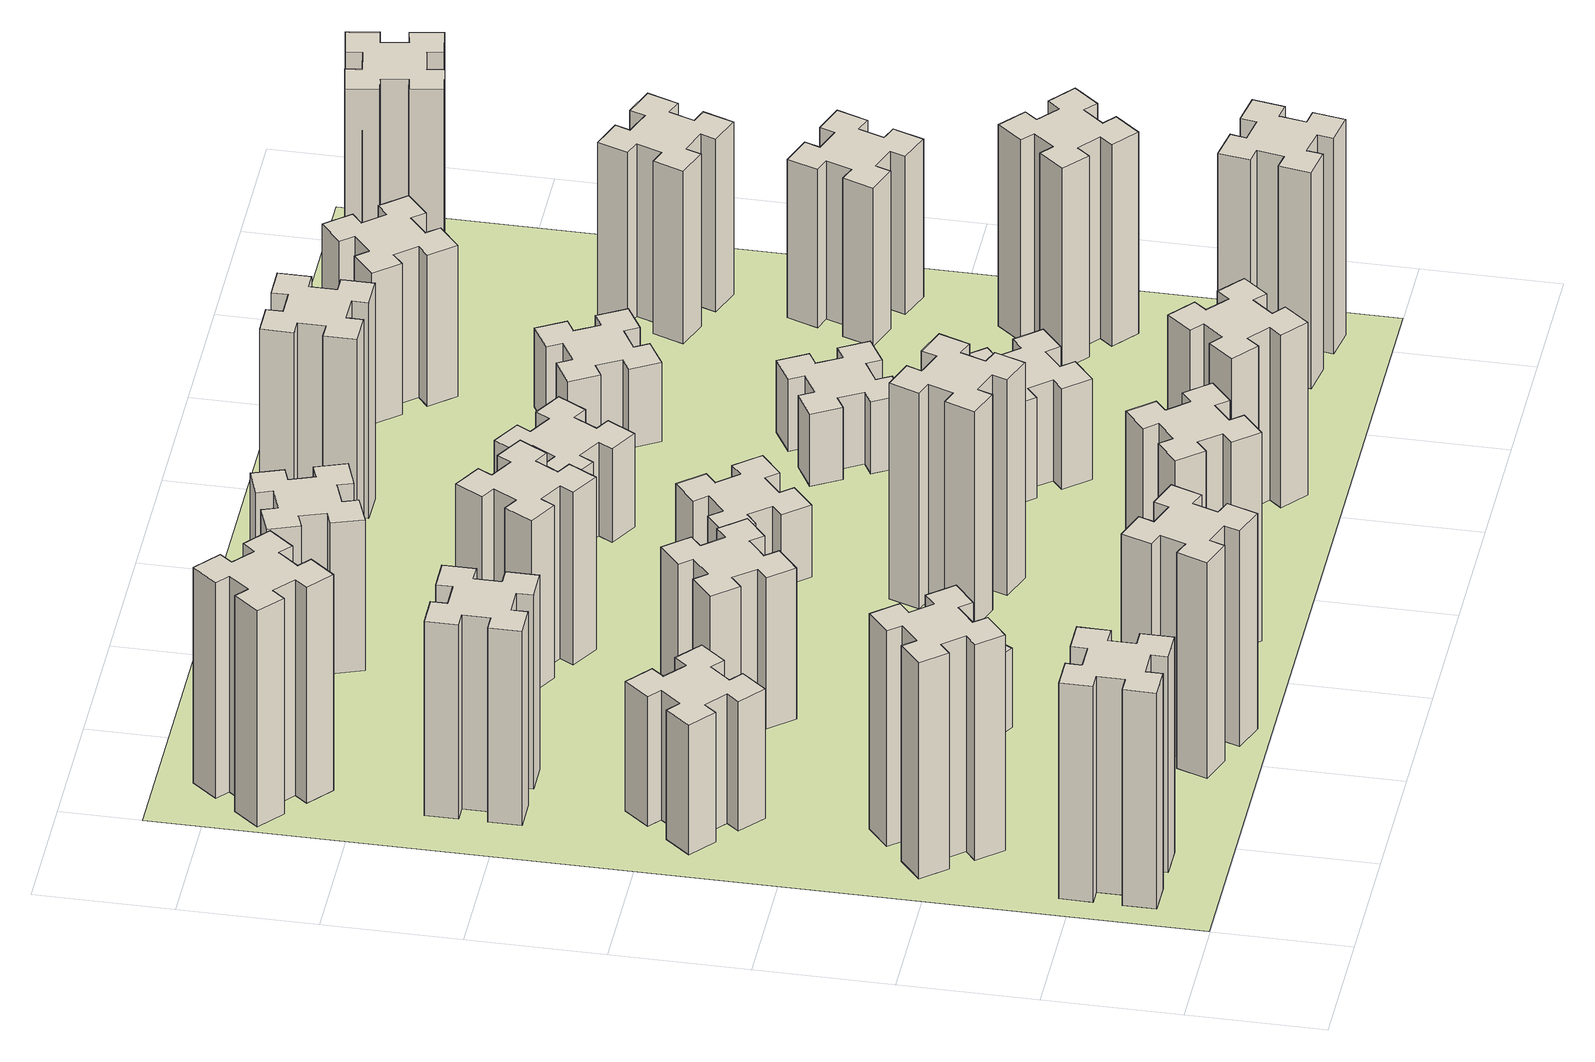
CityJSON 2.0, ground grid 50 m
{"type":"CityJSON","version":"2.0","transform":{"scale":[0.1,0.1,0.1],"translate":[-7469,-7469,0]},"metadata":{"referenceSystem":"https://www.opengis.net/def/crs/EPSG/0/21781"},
"CityObjects":{
"building1":{"type":"Building","attributes":{"class":"1000","function":"1000","usage":"1000","yearOfConstruction":2016,"roofType":"1000","measuredHeight":90,"storeysAboveGround":30,"storeysBelowGround":0},"geometry":[{"type":"Solid","lod":"1","boundaries":[[[[0,1,2,3,4,5,6,7,8,9,10,11,12,13,14,15,16,17,18,19]],[[17,16,20,21]],[[16,15,22,20]],[[15,14,23,22]],[[14,13,24,23]],[[13,12,25,24]],[[12,11,26,25]],[[11,10,27,26]],[[10,9,28,27]],[[9,8,29,28]],[[8,7,30,29]],[[7,6,31,30]],[[6,5,32,31]],[[5,4,33,32]],[[4,3,34,33]],[[3,2,35,34]],[[2,1,36,35]],[[1,0,37,36]],[[0,19,38,37]],[[19,18,39,38]],[[18,17,21,39]],[[24,25,26,27,28,29,30,31,32,33,34,35,36,37,38,39,21,20,22,23]]]]}]},
"building2":{"type":"Building","attributes":{"class":"1000","function":"1000","usage":"1000","yearOfConstruction":2016,"roofType":"1000","measuredHeight":90,"storeysAboveGround":30,"storeysBelowGround":0},"geometry":[{"type":"Solid","lod":"1","boundaries":[[[[40,41,42,43,44,45,46,47,48,49,50,51,52,53,54,55,56,57,58,59]],[[57,56,60,61]],[[56,55,62,60]],[[55,54,63,62]],[[54,53,64,63]],[[53,52,65,64]],[[52,51,66,65]],[[51,50,67,66]],[[50,49,68,67]],[[49,48,69,68]],[[48,47,70,69]],[[47,46,71,70]],[[46,45,72,71]],[[45,44,73,72]],[[44,43,74,73]],[[43,42,75,74]],[[42,41,76,75]],[[41,40,77,76]],[[40,59,78,77]],[[59,58,79,78]],[[58,57,61,79]],[[64,65,66,67,68,69,70,71,72,73,74,75,76,77,78,79,61,60,62,63]]]]}]},
"building3":{"type":"Building","attributes":{"class":"1000","function":"1000","usage":"1000","yearOfConstruction":2016,"roofType":"1000","measuredHeight":54,"storeysAboveGround":30,"storeysBelowGround":0},"geometry":[{"type":"Solid","lod":"1","boundaries":[[[[80,81,82,83,84,85,86,87,88,89,90,91,92,93,94,95,96,97,98,99]],[[97,96,100,101]],[[96,95,102,100]],[[95,94,103,102]],[[94,93,104,103]],[[93,92,105,104]],[[92,91,106,105]],[[91,90,107,106]],[[90,89,108,107]],[[89,88,109,108]],[[88,87,110,109]],[[87,86,111,110]],[[86,85,112,111]],[[85,84,113,112]],[[84,83,114,113]],[[83,82,115,114]],[[82,81,116,115]],[[81,80,117,116]],[[80,99,118,117]],[[99,98,119,118]],[[98,97,101,119]],[[104,105,106,107,108,109,110,111,112,113,114,115,116,117,118,119,101,100,102,103]]]]}]},
"building4":{"type":"Building","attributes":{"class":"1000","function":"1000","usage":"1000","yearOfConstruction":2016,"roofType":"1000","measuredHeight":81,"storeysAboveGround":30,"storeysBelowGround":0},"geometry":[{"type":"Solid","lod":"1","boundaries":[[[[120,121,122,123,124,125,126,127,128,129,130,131,132,133,134,135,136,137,138,139]],[[137,136,140,141]],[[136,135,142,140]],[[135,134,143,142]],[[134,133,144,143]],[[133,132,145,144]],[[132,131,146,145]],[[131,130,147,146]],[[130,129,148,147]],[[129,128,149,148]],[[128,127,150,149]],[[127,126,151,150]],[[126,125,152,151]],[[125,124,153,152]],[[124,123,154,153]],[[123,122,155,154]],[[122,121,156,155]],[[121,120,157,156]],[[120,139,158,157]],[[139,138,159,158]],[[138,137,141,159]],[[144,145,146,147,148,149,150,151,152,153,154,155,156,157,158,159,141,140,142,143]]]]}]},
"building5":{"type":"Building","attributes":{"class":"1000","function":"1000","usage":"1000","yearOfConstruction":2016,"roofType":"1000","measuredHeight":90,"storeysAboveGround":30,"storeysBelowGround":0},"geometry":[{"type":"Solid","lod":"1","boundaries":[[[[160,161,162,163,164,165,166,167,168,169,170,171,172,173,174,175,176,177,178,179]],[[177,176,180,181]],[[176,175,182,180]],[[175,174,183,182]],[[174,173,184,183]],[[173,172,185,184]],[[172,171,186,185]],[[171,170,187,186]],[[170,169,188,187]],[[169,168,189,188]],[[168,167,190,189]],[[167,166,191,190]],[[166,165,192,191]],[[165,164,193,192]],[[164,163,194,193]],[[163,162,195,194]],[[162,161,196,195]],[[161,160,197,196]],[[160,179,198,197]],[[179,178,199,198]],[[178,177,181,199]],[[184,185,186,187,188,189,190,191,192,193,194,195,196,197,198,199,181,180,182,183]]]]}]},
"building6":{"type":"Building","attributes":{"class":"1000","function":"1000","usage":"1000","yearOfConstruction":2016,"roofType":"1000","measuredHeight":90,"storeysAboveGround":30,"storeysBelowGround":0},"geometry":[{"type":"Solid","lod":"1","boundaries":[[[[200,201,202,203,204,205,206,207,208,209,210,211,212,213,214,215,216,217,218,219]],[[217,216,220,221]],[[216,215,222,220]],[[215,214,223,222]],[[214,213,224,223]],[[213,212,225,224]],[[212,211,226,225]],[[211,210,227,226]],[[210,209,228,227]],[[209,208,229,228]],[[208,207,230,229]],[[207,206,231,230]],[[206,205,232,231]],[[205,204,233,232]],[[204,203,234,233]],[[203,202,235,234]],[[202,201,236,235]],[[201,200,237,236]],[[200,219,238,237]],[[219,218,239,238]],[[218,217,221,239]],[[224,225,226,227,228,229,230,231,232,233,234,235,236,237,238,239,221,220,222,223]]]]}]},
"building7":{"type":"Building","attributes":{"class":"1000","function":"1000","usage":"1000","yearOfConstruction":2016,"roofType":"1000","measuredHeight":33,"storeysAboveGround":30,"storeysBelowGround":0},"geometry":[{"type":"Solid","lod":"1","boundaries":[[[[240,241,242,243,244,245,246,247,248,249,250,251,252,253,254,255,256,257,258,259]],[[257,256,260,261]],[[256,255,262,260]],[[255,254,263,262]],[[254,253,264,263]],[[253,252,265,264]],[[252,251,266,265]],[[251,250,267,266]],[[250,249,268,267]],[[249,248,269,268]],[[248,247,270,269]],[[247,246,271,270]],[[246,245,272,271]],[[245,244,273,272]],[[244,243,274,273]],[[243,242,275,274]],[[242,241,276,275]],[[241,240,277,276]],[[240,259,278,277]],[[259,258,279,278]],[[258,257,261,279]],[[264,265,266,267,268,269,270,271,272,273,274,275,276,277,278,279,261,260,262,263]]]]}]},
"building8":{"type":"Building","attributes":{"class":"1000","function":"1000","usage":"1000","yearOfConstruction":2016,"roofType":"1000","measuredHeight":63,"storeysAboveGround":30,"storeysBelowGround":0},"geometry":[{"type":"Solid","lod":"1","boundaries":[[[[280,281,282,283,284,285,286,287,288,289,290,291,292,293,294,295,296,297,298,299]],[[297,296,300,301]],[[296,295,302,300]],[[295,294,303,302]],[[294,293,304,303]],[[293,292,305,304]],[[292,291,306,305]],[[291,290,307,306]],[[290,289,308,307]],[[289,288,309,308]],[[288,287,310,309]],[[287,286,311,310]],[[286,285,312,311]],[[285,284,313,312]],[[284,283,314,313]],[[283,282,315,314]],[[282,281,316,315]],[[281,280,317,316]],[[280,299,318,317]],[[299,298,319,318]],[[298,297,301,319]],[[304,305,306,307,308,309,310,311,312,313,314,315,316,317,318,319,301,300,302,303]]]]}]},
"building9":{"type":"Building","attributes":{"class":"1000","function":"1000","usage":"1000","yearOfConstruction":2016,"roofType":"1000","measuredHeight":87,"storeysAboveGround":30,"storeysBelowGround":0},"geometry":[{"type":"Solid","lod":"1","boundaries":[[[[320,321,322,323,324,325,326,327,328,329,330,331,332,333,334,335,336,337,338,339]],[[337,336,340,341]],[[336,335,342,340]],[[335,334,343,342]],[[334,333,344,343]],[[333,332,345,344]],[[332,331,346,345]],[[331,330,347,346]],[[330,329,348,347]],[[329,328,349,348]],[[328,327,350,349]],[[327,326,351,350]],[[326,325,352,351]],[[325,324,353,352]],[[324,323,354,353]],[[323,322,355,354]],[[322,321,356,355]],[[321,320,357,356]],[[320,339,358,357]],[[339,338,359,358]],[[338,337,341,359]],[[344,345,346,347,348,349,350,351,352,353,354,355,356,357,358,359,341,340,342,343]]]]}]},
"building10":{"type":"Building","attributes":{"class":"1000","function":"1000","usage":"1000","yearOfConstruction":2016,"roofType":"1000","measuredHeight":72,"storeysAboveGround":30,"storeysBelowGround":0},"geometry":[{"type":"Solid","lod":"1","boundaries":[[[[360,361,362,363,364,365,366,367,368,369,370,371,372,373,374,375,376,377,378,379]],[[377,376,380,381]],[[376,375,382,380]],[[375,374,383,382]],[[374,373,384,383]],[[373,372,385,384]],[[372,371,386,385]],[[371,370,387,386]],[[370,369,388,387]],[[369,368,389,388]],[[368,367,390,389]],[[367,366,391,390]],[[366,365,392,391]],[[365,364,393,392]],[[364,363,394,393]],[[363,362,395,394]],[[362,361,396,395]],[[361,360,397,396]],[[360,379,398,397]],[[379,378,399,398]],[[378,377,381,399]],[[384,385,386,387,388,389,390,391,392,393,394,395,396,397,398,399,381,380,382,383]]]]}]},
"building11":{"type":"Building","attributes":{"class":"1000","function":"1000","usage":"1000","yearOfConstruction":2016,"roofType":"1000","measuredHeight":63,"storeysAboveGround":30,"storeysBelowGround":0},"geometry":[{"type":"Solid","lod":"1","boundaries":[[[[400,401,402,403,404,405,406,407,408,409,410,411,412,413,414,415,416,417,418,419]],[[417,416,420,421]],[[416,415,422,420]],[[415,414,423,422]],[[414,413,424,423]],[[413,412,425,424]],[[412,411,426,425]],[[411,410,427,426]],[[410,409,428,427]],[[409,408,429,428]],[[408,407,430,429]],[[407,406,431,430]],[[406,405,432,431]],[[405,404,433,432]],[[404,403,434,433]],[[403,402,435,434]],[[402,401,436,435]],[[401,400,437,436]],[[400,419,438,437]],[[419,418,439,438]],[[418,417,421,439]],[[424,425,426,427,428,429,430,431,432,433,434,435,436,437,438,439,421,420,422,423]]]]}]},
"building12":{"type":"Building","attributes":{"class":"1000","function":"1000","usage":"1000","yearOfConstruction":2016,"roofType":"1000","measuredHeight":90,"storeysAboveGround":30,"storeysBelowGround":0},"geometry":[{"type":"Solid","lod":"1","boundaries":[[[[440,441,442,443,444,445,446,447,448,449,450,451,452,453,454,455,456,457,458,459]],[[457,456,460,461]],[[456,455,462,460]],[[455,454,463,462]],[[454,453,464,463]],[[453,452,465,464]],[[452,451,466,465]],[[451,450,467,466]],[[450,449,468,467]],[[449,448,469,468]],[[448,447,470,469]],[[447,446,471,470]],[[446,445,472,471]],[[445,444,473,472]],[[444,443,474,473]],[[443,442,475,474]],[[442,441,476,475]],[[441,440,477,476]],[[440,459,478,477]],[[459,458,479,478]],[[458,457,461,479]],[[464,465,466,467,468,469,470,471,472,473,474,475,476,477,478,479,461,460,462,463]]]]}]},
"building13":{"type":"Building","attributes":{"class":"1000","function":"1000","usage":"1000","yearOfConstruction":2016,"roofType":"1000","measuredHeight":30,"storeysAboveGround":30,"storeysBelowGround":0},"geometry":[{"type":"Solid","lod":"1","boundaries":[[[[480,481,482,483,484,485,486,487,488,489,490,491,492,493,494,495,496,497,498,499]],[[497,496,500,501]],[[496,495,502,500]],[[495,494,503,502]],[[494,493,504,503]],[[493,492,505,504]],[[492,491,506,505]],[[491,490,507,506]],[[490,489,508,507]],[[489,488,509,508]],[[488,487,510,509]],[[487,486,511,510]],[[486,485,512,511]],[[485,484,513,512]],[[484,483,514,513]],[[483,482,515,514]],[[482,481,516,515]],[[481,480,517,516]],[[480,499,518,517]],[[499,498,519,518]],[[498,497,501,519]],[[504,505,506,507,508,509,510,511,512,513,514,515,516,517,518,519,501,500,502,503]]]]}]},
"building14":{"type":"Building","attributes":{"class":"1000","function":"1000","usage":"1000","yearOfConstruction":2016,"roofType":"1000","measuredHeight":72,"storeysAboveGround":30,"storeysBelowGround":0},"geometry":[{"type":"Solid","lod":"1","boundaries":[[[[520,521,522,523,524,525,526,527,528,529,530,531,532,533,534,535,536,537,538,539]],[[537,536,540,541]],[[536,535,542,540]],[[535,534,543,542]],[[534,533,544,543]],[[533,532,545,544]],[[532,531,546,545]],[[531,530,547,546]],[[530,529,548,547]],[[529,528,549,548]],[[528,527,550,549]],[[527,526,551,550]],[[526,525,552,551]],[[525,524,553,552]],[[524,523,554,553]],[[523,522,555,554]],[[522,521,556,555]],[[521,520,557,556]],[[520,539,558,557]],[[539,538,559,558]],[[538,537,541,559]],[[544,545,546,547,548,549,550,551,552,553,554,555,556,557,558,559,541,540,542,543]]]]}]},
"building15":{"type":"Building","attributes":{"class":"1000","function":"1000","usage":"1000","yearOfConstruction":2016,"roofType":"1000","measuredHeight":39,"storeysAboveGround":30,"storeysBelowGround":0},"geometry":[{"type":"Solid","lod":"1","boundaries":[[[[560,561,562,563,564,565,566,567,568,569,570,571,572,573,574,575,576,577,578,579]],[[577,576,580,581]],[[576,575,582,580]],[[575,574,583,582]],[[574,573,584,583]],[[573,572,585,584]],[[572,571,586,585]],[[571,570,587,586]],[[570,569,588,587]],[[569,568,589,588]],[[568,567,590,589]],[[567,566,591,590]],[[566,565,592,591]],[[565,564,593,592]],[[564,563,594,593]],[[563,562,595,594]],[[562,561,596,595]],[[561,560,597,596]],[[560,579,598,597]],[[579,578,599,598]],[[578,577,581,599]],[[584,585,586,587,588,589,590,591,592,593,594,595,596,597,598,599,581,580,582,583]]]]}]},
"building16":{"type":"Building","attributes":{"class":"1000","function":"1000","usage":"1000","yearOfConstruction":2016,"roofType":"1000","measuredHeight":90,"storeysAboveGround":30,"storeysBelowGround":0},"geometry":[{"type":"Solid","lod":"1","boundaries":[[[[600,601,602,603,604,605,606,607,608,609,610,611,612,613,614,615,616,617,618,619]],[[617,616,620,621]],[[616,615,622,620]],[[615,614,623,622]],[[614,613,624,623]],[[613,612,625,624]],[[612,611,626,625]],[[611,610,627,626]],[[610,609,628,627]],[[609,608,629,628]],[[608,607,630,629]],[[607,606,631,630]],[[606,605,632,631]],[[605,604,633,632]],[[604,603,634,633]],[[603,602,635,634]],[[602,601,636,635]],[[601,600,637,636]],[[600,619,638,637]],[[619,618,639,638]],[[618,617,621,639]],[[624,625,626,627,628,629,630,631,632,633,634,635,636,637,638,639,621,620,622,623]]]]}]},
"building17":{"type":"Building","attributes":{"class":"1000","function":"1000","usage":"1000","yearOfConstruction":2016,"roofType":"1000","measuredHeight":42,"storeysAboveGround":30,"storeysBelowGround":0},"geometry":[{"type":"Solid","lod":"1","boundaries":[[[[640,641,642,643,644,645,646,647,648,649,650,651,652,653,654,655,656,657,658,659]],[[657,656,660,661]],[[656,655,662,660]],[[655,654,663,662]],[[654,653,664,663]],[[653,652,665,664]],[[652,651,666,665]],[[651,650,667,666]],[[650,649,668,667]],[[649,648,669,668]],[[648,647,670,669]],[[647,646,671,670]],[[646,645,672,671]],[[645,644,673,672]],[[644,643,674,673]],[[643,642,675,674]],[[642,641,676,675]],[[641,640,677,676]],[[640,659,678,677]],[[659,658,679,678]],[[658,657,661,679]],[[664,665,666,667,668,669,670,671,672,673,674,675,676,677,678,679,661,660,662,663]]]]}]},
"building18":{"type":"Building","attributes":{"class":"1000","function":"1000","usage":"1000","yearOfConstruction":2016,"roofType":"1000","measuredHeight":30,"storeysAboveGround":30,"storeysBelowGround":0},"geometry":[{"type":"Solid","lod":"1","boundaries":[[[[680,681,682,683,684,685,686,687,688,689,690,691,692,693,694,695,696,697,698,699]],[[697,696,700,701]],[[696,695,702,700]],[[695,694,703,702]],[[694,693,704,703]],[[693,692,705,704]],[[692,691,706,705]],[[691,690,707,706]],[[690,689,708,707]],[[689,688,709,708]],[[688,687,710,709]],[[687,686,711,710]],[[686,685,712,711]],[[685,684,713,712]],[[684,683,714,713]],[[683,682,715,714]],[[682,681,716,715]],[[681,680,717,716]],[[680,699,718,717]],[[699,698,719,718]],[[698,697,701,719]],[[704,705,706,707,708,709,710,711,712,713,714,715,716,717,718,719,701,700,702,703]]]]}]},
"building19":{"type":"Building","attributes":{"class":"1000","function":"1000","usage":"1000","yearOfConstruction":2016,"roofType":"1000","measuredHeight":33,"storeysAboveGround":30,"storeysBelowGround":0},"geometry":[{"type":"Solid","lod":"1","boundaries":[[[[720,721,722,723,724,725,726,727,728,729,730,731,732,733,734,735,736,737,738,739]],[[737,736,740,741]],[[736,735,742,740]],[[735,734,743,742]],[[734,733,744,743]],[[733,732,745,744]],[[732,731,746,745]],[[731,730,747,746]],[[730,729,748,747]],[[729,728,749,748]],[[728,727,750,749]],[[727,726,751,750]],[[726,725,752,751]],[[725,724,753,752]],[[724,723,754,753]],[[723,722,755,754]],[[722,721,756,755]],[[721,720,757,756]],[[720,739,758,757]],[[739,738,759,758]],[[738,737,741,759]],[[744,745,746,747,748,749,750,751,752,753,754,755,756,757,758,759,741,740,742,743]]]]}]},
"building20":{"type":"Building","attributes":{"class":"1000","function":"1000","usage":"1000","yearOfConstruction":2016,"roofType":"1000","measuredHeight":90,"storeysAboveGround":30,"storeysBelowGround":0},"geometry":[{"type":"Solid","lod":"1","boundaries":[[[[760,761,762,763,764,765,766,767,768,769,770,771,772,773,774,775,776,777,778,779]],[[777,776,780,781]],[[776,775,782,780]],[[775,774,783,782]],[[774,773,784,783]],[[773,772,785,784]],[[772,771,786,785]],[[771,770,787,786]],[[770,769,788,787]],[[769,768,789,788]],[[768,767,790,789]],[[767,766,791,790]],[[766,765,792,791]],[[765,764,793,792]],[[764,763,794,793]],[[763,762,795,794]],[[762,761,796,795]],[[761,760,797,796]],[[760,779,798,797]],[[779,778,799,798]],[[778,777,781,799]],[[784,785,786,787,788,789,790,791,792,793,794,795,796,797,798,799,781,780,782,783]]]]}]},
"building21":{"type":"Building","attributes":{"class":"1000","function":"1000","usage":"1000","yearOfConstruction":2016,"roofType":"1000","measuredHeight":63,"storeysAboveGround":30,"storeysBelowGround":0},"geometry":[{"type":"Solid","lod":"1","boundaries":[[[[800,801,802,803,804,805,806,807,808,809,810,811,812,813,814,815,816,817,818,819]],[[817,816,820,821]],[[816,815,822,820]],[[815,814,823,822]],[[814,813,824,823]],[[813,812,825,824]],[[812,811,826,825]],[[811,810,827,826]],[[810,809,828,827]],[[809,808,829,828]],[[808,807,830,829]],[[807,806,831,830]],[[806,805,832,831]],[[805,804,833,832]],[[804,803,834,833]],[[803,802,835,834]],[[802,801,836,835]],[[801,800,837,836]],[[800,819,838,837]],[[819,818,839,838]],[[818,817,821,839]],[[824,825,826,827,828,829,830,831,832,833,834,835,836,837,838,839,821,820,822,823]]]]}]},
"building22":{"type":"Building","attributes":{"class":"1000","function":"1000","usage":"1000","yearOfConstruction":2016,"roofType":"1000","measuredHeight":84,"storeysAboveGround":30,"storeysBelowGround":0},"geometry":[{"type":"Solid","lod":"1","boundaries":[[[[840,841,842,843,844,845,846,847,848,849,850,851,852,853,854,855,856,857,858,859]],[[857,856,860,861]],[[856,855,862,860]],[[855,854,863,862]],[[854,853,864,863]],[[853,852,865,864]],[[852,851,866,865]],[[851,850,867,866]],[[850,849,868,867]],[[849,848,869,868]],[[848,847,870,869]],[[847,846,871,870]],[[846,845,872,871]],[[845,844,873,872]],[[844,843,874,873]],[[843,842,875,874]],[[842,841,876,875]],[[841,840,877,876]],[[840,859,878,877]],[[859,858,879,878]],[[858,857,861,879]],[[864,865,866,867,868,869,870,871,872,873,874,875,876,877,878,879,861,860,862,863]]]]}]},
"building23":{"type":"Building","attributes":{"class":"1000","function":"1000","usage":"1000","yearOfConstruction":2016,"roofType":"1000","measuredHeight":66,"storeysAboveGround":30,"storeysBelowGround":0},"geometry":[{"type":"Solid","lod":"1","boundaries":[[[[880,881,882,883,884,885,886,887,888,889,890,891,892,893,894,895,896,897,898,899]],[[897,896,900,901]],[[896,895,902,900]],[[895,894,903,902]],[[894,893,904,903]],[[893,892,905,904]],[[892,891,906,905]],[[891,890,907,906]],[[890,889,908,907]],[[889,888,909,908]],[[888,887,910,909]],[[887,886,911,910]],[[886,885,912,911]],[[885,884,913,912]],[[884,883,914,913]],[[883,882,915,914]],[[882,881,916,915]],[[881,880,917,916]],[[880,899,918,917]],[[899,898,919,918]],[[898,897,901,919]],[[904,905,906,907,908,909,910,911,912,913,914,915,916,917,918,919,901,900,902,903]]]]}]},
"building24":{"type":"Building","attributes":{"class":"1000","function":"1000","usage":"1000","yearOfConstruction":2016,"roofType":"1000","measuredHeight":72,"storeysAboveGround":30,"storeysBelowGround":0},"geometry":[{"type":"Solid","lod":"1","boundaries":[[[[920,921,922,923,924,925,926,927,928,929,930,931,932,933,934,935,936,937,938,939]],[[937,936,940,941]],[[936,935,942,940]],[[935,934,943,942]],[[934,933,944,943]],[[933,932,945,944]],[[932,931,946,945]],[[931,930,947,946]],[[930,929,948,947]],[[929,928,949,948]],[[928,927,950,949]],[[927,926,951,950]],[[926,925,952,951]],[[925,924,953,952]],[[924,923,954,953]],[[923,922,955,954]],[[922,921,956,955]],[[921,920,957,956]],[[920,939,958,957]],[[939,938,959,958]],[[938,937,941,959]],[[944,945,946,947,948,949,950,951,952,953,954,955,956,957,958,959,941,940,942,943]]]]}]},
"building25":{"type":"Building","attributes":{"class":"1000","function":"1000","usage":"1000","yearOfConstruction":2016,"roofType":"1000","measuredHeight":90,"storeysAboveGround":30,"storeysBelowGround":0},"geometry":[{"type":"Solid","lod":"1","boundaries":[[[[960,961,962,963,964,965,966,967,968,969,970,971,972,973,974,975,976,977,978,979]],[[977,976,980,981]],[[976,975,982,980]],[[975,974,983,982]],[[974,973,984,983]],[[973,972,985,984]],[[972,971,986,985]],[[971,970,987,986]],[[970,969,988,987]],[[969,968,989,988]],[[968,967,990,989]],[[967,966,991,990]],[[966,965,992,991]],[[965,964,993,992]],[[964,963,994,993]],[[963,962,995,994]],[[962,961,996,995]],[[961,960,997,996]],[[960,979,998,997]],[[979,978,999,998]],[[978,977,981,999]],[[984,985,986,987,988,989,990,991,992,993,994,995,996,997,998,999,981,980,982,983]]]]}]},
"landuse1":{"type":"LandUse","attributes":{"name":"plot1","function":"1010"},"geometry":[{"type":"MultiSurface","lod":"1","boundaries":[[[1000,1001,1002,1003]]]}]}
},
"vertices":[
[165,425,0],[165,325,0],[105,325,0],[105,205,0],[225,205,0],[225,265,0],[325,265,0],[325,205,0],[445,205,0],[445,325,0],[385,325,0],[385,425,0],[445,425,0],[445,545,0],[325,545,0],[325,485,0],[225,485,0],[225,545,0],[105,545,0],[105,425,0],[225,485,900],[225,545,900],[325,485,900],[325,545,900],[445,545,900],[445,425,900],[385,425,900],[385,325,900],[445,325,900],[445,205,900],[325,205,900],[325,265,900],[225,265,900],[225,205,900],[105,205,900],[105,325,900],[165,325,900],[165,425,900],[105,425,900],[105,545,900],
[492,1048,0],[427,1124,0],[473,1163,0],[396,1255,0],[304,1178,0],[343,1132,0],[266,1067,0],[228,1113,0],[136,1036,0],[213,944,0],[259,983,0],[323,906,0],[277,868,0],[354,776,0],[446,853,0],[408,899,0],[484,963,0],[523,917,0],[615,994,0],[538,1086,0],[484,963,900],[523,917,900],[408,899,900],[446,853,900],[354,776,900],[277,868,900],[323,906,900],[259,983,900],[213,944,900],[136,1036,900],[228,1113,900],[266,1067,900],[343,1132,900],[304,1178,900],[396,1255,900],[473,1163,900],[427,1124,900],[492,1048,900],[538,1086,900],[615,994,900],
[484,1907,0],[408,1972,0],[446,2018,0],[354,2095,0],[277,2003,0],[323,1964,0],[259,1888,0],[213,1926,0],[136,1834,0],[228,1757,0],[266,1803,0],[343,1739,0],[304,1693,0],[396,1616,0],[473,1708,0],[427,1746,0],[492,1823,0],[538,1784,0],[615,1876,0],[523,1953,0],[492,1823,540],[538,1784,540],[427,1746,540],[473,1708,540],[396,1616,540],[304,1693,540],[343,1739,540],[266,1803,540],[228,1757,540],[136,1834,540],[213,1926,540],[259,1888,540],[323,1964,540],[277,2003,540],[354,2095,540],[446,2018,540],[408,1972,540],[484,1907,540],[523,1953,540],[615,1876,540],
[485,2545,0],[485,2645,0],[545,2645,0],[545,2765,0],[425,2765,0],[425,2705,0],[325,2705,0],[325,2765,0],[205,2765,0],[205,2645,0],[265,2645,0],[265,2545,0],[205,2545,0],[205,2425,0],[325,2425,0],[325,2485,0],[425,2485,0],[425,2425,0],[545,2425,0],[545,2545,0],[425,2485,810],[425,2425,810],[325,2485,810],[325,2425,810],[205,2425,810],[205,2545,810],[265,2545,810],[265,2645,810],[205,2645,810],[205,2765,810],[325,2765,810],[325,2705,810],[425,2705,810],[425,2765,810],[545,2765,810],[545,2645,810],[485,2645,810],[485,2545,810],[545,2545,810],[545,2425,810],
[1029,360,0],[995,266,0],[939,287,0],[897,174,0],[1010,133,0],[1031,189,0],[1125,155,0],[1104,99,0],[1217,57,0],[1258,170,0],[1202,191,0],[1236,285,0],[1292,264,0],[1333,377,0],[1220,418,0],[1200,362,0],[1106,396,0],[1127,452,0],[1014,493,0],[973,380,0],[1106,396,900],[1127,452,900],[1200,362,900],[1220,418,900],[1333,377,900],[1292,264,900],[1236,285,900],[1202,191,900],[1258,170,900],[1217,57,900],[1104,99,900],[1125,155,900],[1031,189,900],[1010,133,900],[897,174,900],[939,287,900],[995,266,900],[1029,360,900],[973,380,900],[1014,493,900],
[384,3387,0],[308,3452,0],[346,3498,0],[254,3575,0],[177,3483,0],[223,3444,0],[159,3368,0],[113,3406,0],[36,3314,0],[128,3237,0],[166,3283,0],[243,3219,0],[204,3173,0],[296,3096,0],[373,3188,0],[327,3226,0],[392,3303,0],[438,3264,0],[515,3356,0],[423,3433,0],[392,3303,900],[438,3264,900],[327,3226,900],[373,3188,900],[296,3096,900],[204,3173,900],[243,3219,900],[166,3283,900],[128,3237,900],[36,3314,900],[113,3406,900],[159,3368,900],[223,3444,900],[177,3483,900],[254,3575,900],[346,3498,900],[308,3452,900],[384,3387,900],[423,3433,900],[515,3356,900],
[1086,1017,0],[1136,1104,0],[1188,1074,0],[1248,1178,0],[1144,1238,0],[1114,1186,0],[1027,1236,0],[1057,1288,0],[953,1348,0],[893,1244,0],[945,1214,0],[895,1127,0],[843,1157,0],[783,1053,0],[887,993,0],[917,1045,0],[1004,995,0],[974,943,0],[1078,883,0],[1138,987,0],[1004,995,330],[974,943,330],[917,1045,330],[887,993,330],[783,1053,330],[843,1157,330],[895,1127,330],[945,1214,330],[893,1244,330],[953,1348,330],[1057,1288,330],[1027,1236,330],[1114,1186,330],[1144,1238,330],[1248,1178,330],[1188,1074,330],[1136,1104,330],[1086,1017,330],[1138,987,330],[1078,883,330],
[983,1972,0],[906,1907,0],[868,1953,0],[776,1876,0],[853,1784,0],[899,1823,0],[963,1746,0],[917,1708,0],[994,1616,0],[1086,1693,0],[1048,1739,0],[1124,1803,0],[1163,1757,0],[1255,1834,0],[1178,1926,0],[1132,1888,0],[1067,1964,0],[1113,2003,0],[1036,2095,0],[944,2018,0],[1067,1964,630],[1113,2003,630],[1132,1888,630],[1178,1926,630],[1255,1834,630],[1163,1757,630],[1124,1803,630],[1048,1739,630],[1086,1693,630],[994,1616,630],[917,1708,630],[963,1746,630],[899,1823,630],[853,1784,630],[776,1876,630],[868,1953,630],[906,1907,630],[983,1972,630],[944,2018,630],[1036,2095,630],
[1639,343,0],[1703,266,0],[1657,228,0],[1734,136,0],[1826,213,0],[1788,259,0],[1864,323,0],[1903,277,0],[1995,354,0],[1918,446,0],[1872,408,0],[1807,484,0],[1853,523,0],[1776,615,0],[1684,538,0],[1723,492,0],[1646,427,0],[1608,473,0],[1516,396,0],[1593,304,0],[1646,427,870],[1608,473,870],[1723,492,870],[1684,538,870],[1776,615,870],[1853,523,870],[1807,484,870],[1872,408,870],[1918,446,870],[1995,354,870],[1903,277,870],[1864,323,870],[1788,259,870],[1826,213,870],[1734,136,870],[1657,228,870],[1703,266,870],[1639,343,870],[1593,304,870],[1516,396,870],
[1314,2666,0],[1227,2716,0],[1257,2768,0],[1153,2828,0],[1093,2724,0],[1145,2694,0],[1095,2607,0],[1043,2637,0],[983,2533,0],[1087,2473,0],[1117,2525,0],[1204,2475,0],[1174,2423,0],[1278,2363,0],[1338,2467,0],[1286,2497,0],[1336,2584,0],[1388,2554,0],[1448,2658,0],[1344,2718,0],[1336,2584,720],[1388,2554,720],[1286,2497,720],[1338,2467,720],[1278,2363,720],[1174,2423,720],[1204,2475,720],[1117,2525,720],[1087,2473,720],[983,2533,720],[1043,2637,720],[1095,2607,720],[1145,2694,720],[1093,2724,720],[1153,2828,720],[1257,2768,720],[1227,2716,720],[1314,2666,720],[1344,2718,720],[1448,2658,720],
[1125,3456,0],[1031,3422,0],[1010,3478,0],[897,3437,0],[939,3324,0],[995,3345,0],[1029,3251,0],[973,3230,0],[1014,3117,0],[1127,3159,0],[1106,3215,0],[1200,3249,0],[1220,3193,0],[1333,3234,0],[1292,3347,0],[1236,3326,0],[1202,3420,0],[1258,3440,0],[1217,3553,0],[1104,3512,0],[1202,3420,630],[1258,3440,630],[1236,3326,630],[1292,3347,630],[1333,3234,630],[1220,3193,630],[1200,3249,630],[1106,3215,630],[1127,3159,630],[1014,3117,630],[973,3230,630],[1029,3251,630],[995,3345,630],[939,3324,630],[897,3437,630],[1010,3478,630],[1031,3422,630],[1125,3456,630],[1104,3512,630],[1217,3553,630],
[1769,1300,0],[1735,1206,0],[1679,1227,0],[1637,1114,0],[1750,1073,0],[1771,1129,0],[1865,1095,0],[1844,1039,0],[1957,997,0],[1998,1110,0],[1942,1131,0],[1976,1225,0],[2032,1204,0],[2073,1317,0],[1960,1358,0],[1940,1302,0],[1846,1336,0],[1867,1392,0],[1754,1433,0],[1713,1320,0],[1846,1336,900],[1867,1392,900],[1940,1302,900],[1960,1358,900],[2073,1317,900],[2032,1204,900],[1976,1225,900],[1942,1131,900],[1998,1110,900],[1957,997,900],[1844,1039,900],[1865,1095,900],[1771,1129,900],[1750,1073,900],[1637,1114,900],[1679,1227,900],[1735,1206,900],[1769,1300,900],[1713,1320,900],[1754,1433,900],
[1972,1988,0],[1907,2064,0],[1953,2103,0],[1876,2195,0],[1784,2118,0],[1823,2072,0],[1746,2007,0],[1708,2053,0],[1616,1976,0],[1693,1884,0],[1739,1923,0],[1803,1846,0],[1757,1808,0],[1834,1716,0],[1926,1793,0],[1888,1839,0],[1964,1903,0],[2003,1857,0],[2095,1934,0],[2018,2026,0],[1964,1903,300],[2003,1857,300],[1888,1839,300],[1926,1793,300],[1834,1716,300],[1757,1808,300],[1803,1846,300],[1739,1923,300],[1693,1884,300],[1616,1976,300],[1708,2053,300],[1746,2007,300],[1823,2072,300],[1784,2118,300],[1876,2195,300],[1953,2103,300],[1907,2064,300],[1972,1988,300],[2018,2026,300],[2095,1934,300],
[2486,323,0],[2563,259,0],[2524,213,0],[2616,136,0],[2693,228,0],[2647,266,0],[2712,343,0],[2758,304,0],[2835,396,0],[2743,473,0],[2704,427,0],[2628,492,0],[2666,538,0],[2574,615,0],[2497,523,0],[2543,484,0],[2479,408,0],[2433,446,0],[2356,354,0],[2448,277,0],[2479,408,720],[2433,446,720],[2543,484,720],[2497,523,720],[2574,615,720],[2666,538,720],[2628,492,720],[2704,427,720],[2743,473,720],[2835,396,720],[2758,304,720],[2712,343,720],[2647,266,720],[2693,228,720],[2616,136,720],[2524,213,720],[2563,259,720],[2486,323,720],[2448,277,720],[2356,354,720],
[2026,2497,0],[2076,2584,0],[2128,2554,0],[2188,2658,0],[2084,2718,0],[2054,2666,0],[1967,2716,0],[1997,2768,0],[1893,2828,0],[1833,2724,0],[1885,2694,0],[1835,2607,0],[1783,2637,0],[1723,2533,0],[1827,2473,0],[1857,2525,0],[1944,2475,0],[1914,2423,0],[2018,2363,0],[2078,2467,0],[1944,2475,390],[1914,2423,390],[1857,2525,390],[1827,2473,390],[1723,2533,390],[1783,2637,390],[1835,2607,390],[1885,2694,390],[1833,2724,390],[1893,2828,390],[1997,2768,390],[1967,2716,390],[2054,2666,390],[2084,2718,390],[2188,2658,390],[2128,2554,390],[2076,2584,390],[2026,2497,390],[2078,2467,390],[2018,2363,390],
[1965,3385,0],[1965,3485,0],[2025,3485,0],[2025,3605,0],[1905,3605,0],[1905,3545,0],[1805,3545,0],[1805,3605,0],[1685,3605,0],[1685,3485,0],[1745,3485,0],[1745,3385,0],[1685,3385,0],[1685,3265,0],[1805,3265,0],[1805,3325,0],[1905,3325,0],[1905,3265,0],[2025,3265,0],[2025,3385,0],[1905,3325,900],[1905,3265,900],[1805,3325,900],[1805,3265,900],[1685,3265,900],[1685,3385,900],[1745,3385,900],[1745,3485,900],[1685,3485,900],[1685,3605,900],[1805,3605,900],[1805,3545,900],[1905,3545,900],[1905,3605,900],[2025,3605,900],[2025,3485,900],[1965,3485,900],[1965,3385,900],[2025,3385,900],[2025,3265,900],
[2563,1232,0],[2486,1167,0],[2448,1213,0],[2356,1136,0],[2433,1044,0],[2479,1083,0],[2543,1006,0],[2497,968,0],[2574,876,0],[2666,953,0],[2628,999,0],[2704,1063,0],[2743,1017,0],[2835,1094,0],[2758,1186,0],[2712,1148,0],[2647,1224,0],[2693,1263,0],[2616,1355,0],[2524,1278,0],[2647,1224,420],[2693,1263,420],[2712,1148,420],[2758,1186,420],[2835,1094,420],[2743,1017,420],[2704,1063,420],[2628,999,420],[2666,953,420],[2574,876,420],[2497,968,420],[2543,1006,420],[2479,1083,420],[2433,1044,420],[2356,1136,420],[2448,1213,420],[2486,1167,420],[2563,1232,420],[2524,1278,420],[2616,1355,420],
[2475,1744,0],[2525,1657,0],[2473,1627,0],[2533,1523,0],[2637,1583,0],[2607,1635,0],[2694,1685,0],[2724,1633,0],[2828,1693,0],[2768,1797,0],[2716,1767,0],[2666,1854,0],[2718,1884,0],[2658,1988,0],[2554,1928,0],[2584,1876,0],[2497,1826,0],[2467,1878,0],[2363,1818,0],[2423,1714,0],[2497,1826,300],[2467,1878,300],[2584,1876,300],[2554,1928,300],[2658,1988,300],[2718,1884,300],[2666,1854,300],[2716,1767,300],[2768,1797,300],[2828,1693,300],[2724,1633,300],[2694,1685,300],[2607,1635,300],[2637,1583,300],[2533,1523,300],[2473,1627,300],[2525,1657,300],[2475,1744,300],[2423,1714,300],[2363,1818,300],
[2475,2584,0],[2525,2497,0],[2473,2467,0],[2533,2363,0],[2637,2423,0],[2607,2475,0],[2694,2525,0],[2724,2473,0],[2828,2533,0],[2768,2637,0],[2716,2607,0],[2666,2694,0],[2718,2724,0],[2658,2828,0],[2554,2768,0],[2584,2716,0],[2497,2666,0],[2467,2718,0],[2363,2658,0],[2423,2554,0],[2497,2666,330],[2467,2718,330],[2584,2716,330],[2554,2768,330],[2658,2828,330],[2718,2724,330],[2666,2694,330],[2716,2607,330],[2768,2637,330],[2828,2533,330],[2724,2473,330],[2694,2525,330],[2607,2475,330],[2637,2423,330],[2533,2363,330],[2473,2467,330],[2525,2497,330],[2475,2584,330],[2423,2554,330],[2363,2658,330],
[3504,475,0],[3405,492,0],[3416,551,0],[3297,572,0],[3277,454,0],[3336,444,0],[3318,345,0],[3259,356,0],[3238,237,0],[3357,217,0],[3367,276,0],[3465,258,0],[3455,199,0],[3573,178,0],[3594,297,0],[3535,307,0],[3552,405,0],[3611,395,0],[3632,513,0],[3514,534,0],[3552,405,900],[3611,395,900],[3535,307,900],[3594,297,900],[3573,178,900],[3455,199,900],[3465,258,900],[3367,276,900],[3357,217,900],[3238,237,900],[3259,356,900],[3318,345,900],[3336,444,900],[3277,454,900],[3297,572,900],[3416,551,900],[3405,492,900],[3504,475,900],[3514,534,900],[3632,513,900],
[2812,3368,0],[2747,3444,0],[2793,3483,0],[2716,3575,0],[2624,3498,0],[2663,3452,0],[2586,3387,0],[2548,3433,0],[2456,3356,0],[2533,3264,0],[2579,3303,0],[2643,3226,0],[2597,3188,0],[2674,3096,0],[2766,3173,0],[2728,3219,0],[2804,3283,0],[2843,3237,0],[2935,3314,0],[2858,3406,0],[2804,3283,630],[2843,3237,630],[2728,3219,630],[2766,3173,630],[2674,3096,630],[2597,3188,630],[2643,3226,630],[2579,3303,630],[2533,3264,630],[2456,3356,630],[2548,3433,630],[2586,3387,630],[2663,3452,630],[2624,3498,630],[2716,3575,630],[2793,3483,630],[2747,3444,630],[2812,3368,630],[2858,3406,630],[2935,3314,630],
[3487,1006,0],[3552,1083,0],[3598,1044,0],[3675,1136,0],[3583,1213,0],[3544,1167,0],[3468,1232,0],[3506,1278,0],[3414,1355,0],[3337,1263,0],[3383,1224,0],[3319,1148,0],[3273,1186,0],[3196,1094,0],[3288,1017,0],[3326,1063,0],[3403,999,0],[3364,953,0],[3456,876,0],[3533,968,0],[3403,999,840],[3364,953,840],[3326,1063,840],[3288,1017,840],[3196,1094,840],[3273,1186,840],[3319,1148,840],[3383,1224,840],[3337,1263,840],[3414,1355,840],[3506,1278,840],[3468,1232,840],[3544,1167,840],[3583,1213,840],[3675,1136,840],[3598,1044,840],[3552,1083,840],[3487,1006,840],[3533,968,840],[3456,876,840],
[3520,1942,0],[3426,1976,0],[3447,2032,0],[3334,2073,0],[3293,1960,0],[3349,1940,0],[3315,1846,0],[3259,1867,0],[3217,1754,0],[3330,1713,0],[3351,1769,0],[3445,1735,0],[3424,1679,0],[3537,1637,0],[3578,1750,0],[3522,1771,0],[3556,1865,0],[3612,1844,0],[3653,1957,0],[3540,1998,0],[3556,1865,660],[3612,1844,660],[3522,1771,660],[3578,1750,660],[3537,1637,660],[3424,1679,660],[3445,1735,660],[3351,1769,660],[3330,1713,660],[3217,1754,660],[3259,1867,660],[3315,1846,660],[3349,1940,660],[3293,1960,660],[3334,2073,660],[3447,2032,660],[3426,1976,660],[3520,1942,660],[3540,1998,660],[3653,1957,660],
[3420,2582,0],[3326,2616,0],[3347,2672,0],[3234,2713,0],[3193,2600,0],[3249,2580,0],[3215,2486,0],[3159,2507,0],[3117,2394,0],[3230,2353,0],[3251,2409,0],[3345,2375,0],[3324,2319,0],[3437,2277,0],[3478,2390,0],[3422,2411,0],[3456,2505,0],[3512,2484,0],[3553,2597,0],[3440,2638,0],[3456,2505,720],[3512,2484,720],[3422,2411,720],[3478,2390,720],[3437,2277,720],[3324,2319,720],[3345,2375,720],[3251,2409,720],[3230,2353,720],[3117,2394,720],[3159,2507,720],[3215,2486,720],[3249,2580,720],[3193,2600,720],[3234,2713,720],[3347,2672,720],[3326,2616,720],[3420,2582,720],[3440,2638,720],[3553,2597,720],
[3218,3465,0],[3236,3367,0],[3177,3357,0],[3197,3238,0],[3316,3259,0],[3305,3318,0],[3404,3336,0],[3414,3277,0],[3532,3297,0],[3511,3416,0],[3452,3405,0],[3435,3504,0],[3494,3514,0],[3473,3632,0],[3355,3611,0],[3365,3552,0],[3267,3535,0],[3257,3594,0],[3138,3573,0],[3159,3455,0],[3267,3535,900],[3257,3594,900],[3365,3552,900],[3355,3611,900],[3473,3632,900],[3494,3514,900],[3435,3504,900],[3452,3405,900],[3511,3416,900],[3532,3297,900],[3414,3277,900],[3404,3336,900],[3305,3318,900],[3316,3259,900],[3197,3238,900],[3177,3357,900],[3236,3367,900],[3218,3465,900],[3159,3455,900],[3138,3573,900],
[5,3705,0],[3705,3705,0],[3705,5,0],[5,5,0]
]}
